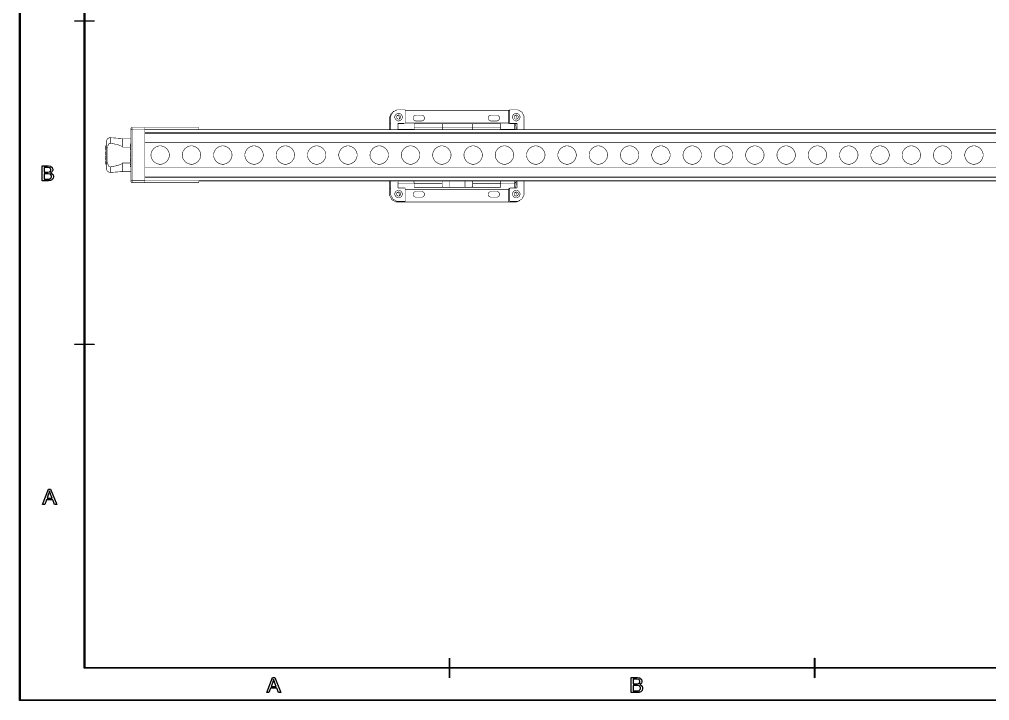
# Model space of a CAD drawing. Extents: x 0.54 to 10.46, y 0.74 to 7.76.
# Drawn here: x 0.54 to 5.54, y 0.74 to 4.26 of the extents above; entities that cross this region are included whole.
import ezdxf

# ---------------------------------------------------------------- set-up
doc = ezdxf.new("R2010")
doc.units = 0
doc.layers.get('0').update_dxf_attribs({"linetype": 'CONTINUOUS'})

msp = doc.modelspace()

# ---------------------------------------------------------------- linework, layer by layer
at = {"color": 0}
for points in [[(10.4631, 0.73899), (0.53689, 0.73899), (0.53646, 0.73899), (0.53516, 0.74029), (0.53516, 0.74072), (0.53516, 7.75928), (0.53516, 7.75971), (0.53646, 7.76101), (0.53689, 7.76101), (10.4631, 7.76101), (10.4635, 7.76101), (10.4648, 7.75971), (10.4648, 7.75928), (10.4648, 0.74072), (10.4648, 0.74029), (10.4635, 0.73899), (10.4631, 0.73899)], [(0.53863, 0.74246), (10.4614, 0.74246), (10.4614, 7.75754), (0.53863, 7.75754), (0.53863, 0.74246)], [(10.296, 0.90609), (0.87115, 0.90609), (0.87071, 0.90609), (0.86941, 0.90739), (0.86941, 0.90782), (0.86941, 7.59218), (0.86941, 7.59261), (0.87071, 7.59392), (0.87115, 7.59392), (10.296, 7.59392), (10.2964, 7.59392), (10.2977, 7.59261), (10.2977, 7.59218), (10.2977, 0.90782), (10.2977, 0.90739), (10.2964, 0.90609), (10.296, 0.90609)], [(0.87289, 0.90956), (10.2943, 0.90956), (10.2943, 7.59044), (0.87289, 7.59044), (0.87289, 0.90956)], [(0.92128, 4.24929), (0.82096, 4.24929), (0.8208, 4.24929), (0.82031, 4.24983), (0.82031, 4.25), (0.82031, 4.25022), (0.8208, 4.25071), (0.82096, 4.25071), (0.92128, 4.25071), (0.92144, 4.25071), (0.92193, 4.25022), (0.92193, 4.25), (0.92193, 4.24983), (0.92144, 4.24929), (0.92128, 4.24929)], [(0.6524, 3.42361), (0.6524, 3.50142), (0.68159, 3.50142), (0.68517, 3.50142), (0.69499, 3.49951), (0.69591, 3.49908), (0.69678, 3.49869), (0.70378, 3.49262), (0.70432, 3.49181), (0.70481, 3.491), (0.70741, 3.48389), (0.70741, 3.4815), (0.70741, 3.47917), (0.70513, 3.47287), (0.7047, 3.47211), (0.70421, 3.4714), (0.69737, 3.4655), (0.69651, 3.465), (0.69765, 3.46468), (0.70671, 3.45882), (0.70736, 3.45796), (0.70795, 3.45714), (0.71115, 3.44894), (0.71115, 3.44618), (0.71115, 3.44362), (0.70926, 3.43679), (0.70888, 3.43599), (0.70844, 3.43522), (0.70367, 3.42919), (0.70312, 3.42876), (0.70253, 3.42833), (0.69542, 3.42512), (0.69461, 3.42492), (0.69374, 3.42469), (0.68495, 3.42361), (0.68207, 3.42361), (0.6524, 3.42361)], [(0.66271, 3.46875), (0.67953, 3.46875), (0.68197, 3.46875), (0.6888, 3.46951), (0.68934, 3.46963), (0.69, 3.46983), (0.69493, 3.4731), (0.69526, 3.47353), (0.69558, 3.47401), (0.69727, 3.47874), (0.69727, 3.48031), (0.69727, 3.48204), (0.69564, 3.4866), (0.69537, 3.48708), (0.69504, 3.48762), (0.69065, 3.491), (0.6901, 3.49115), (0.68951, 3.49137), (0.68104, 3.49224), (0.67822, 3.49224), (0.66271, 3.49224), (0.66271, 3.46875)], [(0.66271, 3.43278), (0.68207, 3.43278), (0.68381, 3.43278), (0.68869, 3.43311), (0.68907, 3.43317), (0.68967, 3.43326), (0.69461, 3.43506), (0.69504, 3.43528), (0.69542, 3.43554), (0.69868, 3.43918), (0.69895, 3.43961), (0.69916, 3.44011), (0.70047, 3.44467), (0.70047, 3.44618), (0.70047, 3.44808), (0.69862, 3.45324), (0.69824, 3.45372), (0.69786, 3.45426), (0.69271, 3.45801), (0.69206, 3.45822), (0.69141, 3.45844), (0.68332, 3.45953), (0.68066, 3.45953), (0.66271, 3.45953), (0.66271, 3.43278)], [(0.92128, 2.57824), (0.82096, 2.57824), (0.8208, 2.57824), (0.82031, 2.57878), (0.82031, 2.57894), (0.82031, 2.57915), (0.8208, 2.57964), (0.82096, 2.57964), (0.92128, 2.57964), (0.92144, 2.57964), (0.92193, 2.57915), (0.92193, 2.57894), (0.92193, 2.57878), (0.92144, 2.57824), (0.92128, 2.57824)], [(0.65527, 1.7525), (0.68517, 1.83035), (0.69624, 1.83035), (0.72808, 1.7525), (0.71636, 1.7525), (0.7073, 1.7761), (0.67475, 1.7761), (0.66618, 1.7525), (0.65527, 1.7525)], [(0.67773, 1.78444), (0.7041, 1.78444), (0.69596, 1.80604), (0.69531, 1.80767), (0.6907, 1.82113), (0.69043, 1.82215), (0.69016, 1.8209), (0.68669, 1.8086), (0.68625, 1.80735), (0.67773, 1.78444)], [(2.75608, 0.85704), (2.75592, 0.85704), (2.75543, 0.85759), (2.75543, 0.85775), (2.75543, 0.95801), (2.75543, 0.95817), (2.75592, 0.95866), (2.75608, 0.95866), (2.75624, 0.95866), (2.75678, 0.95817), (2.75678, 0.95801), (2.75678, 0.85775), (2.75678, 0.85759), (2.75624, 0.85704), (2.75608, 0.85704)], [(4.64106, 0.85704), (4.64085, 0.85704), (4.64035, 0.85759), (4.64035, 0.85775), (4.64035, 0.95801), (4.64035, 0.95817), (4.64085, 0.95866), (4.64106, 0.95866), (4.64122, 0.95866), (4.64176, 0.95817), (4.64176, 0.95801), (4.64176, 0.85775), (4.64176, 0.85759), (4.64122, 0.85704), (4.64106, 0.85704)], [(1.8125, 0.78027), (1.84239, 0.85807), (1.85351, 0.85807), (1.88536, 0.78027), (1.87364, 0.78027), (1.86453, 0.80382), (1.83203, 0.80382), (1.82346, 0.78027), (1.8125, 0.78027)], [(3.69461, 0.78027), (3.69461, 0.85807), (3.72385, 0.85807), (3.72738, 0.85807), (3.73719, 0.85617), (3.73812, 0.85574), (3.73899, 0.85536), (3.74604, 0.84928), (3.74658, 0.84847), (3.74707, 0.84766), (3.74962, 0.84055), (3.74962, 0.83816), (3.74962, 0.83583), (3.74735, 0.82954), (3.7469, 0.82878), (3.74642, 0.82807), (3.73964, 0.82216), (3.73872, 0.82167), (3.73986, 0.82134), (3.74897, 0.81548), (3.74962, 0.81461), (3.75022, 0.8138), (3.75342, 0.80561), (3.75342, 0.80284), (3.75342, 0.80029), (3.75146, 0.79346), (3.75108, 0.79264), (3.75071, 0.79188), (3.74593, 0.78586), (3.74539, 0.78543), (3.74479, 0.78499), (3.73768, 0.78179), (3.73687, 0.78158), (3.736, 0.78136), (3.72721, 0.78027), (3.72428, 0.78027), (3.69461, 0.78027)], [(1.83496, 0.81223), (1.86139, 0.81223), (1.85325, 0.83377), (1.8526, 0.83545), (1.84799, 0.8489), (1.84771, 0.84993), (1.84744, 0.84869), (1.84397, 0.83632), (1.84353, 0.83507), (1.83496, 0.81223)], [(3.70492, 0.82541), (3.72174, 0.82541), (3.72418, 0.82541), (3.73107, 0.82617), (3.73156, 0.82628), (3.73221, 0.8265), (3.73714, 0.82975), (3.73747, 0.83019), (3.73779, 0.83068), (3.73947, 0.83539), (3.73947, 0.83697), (3.73947, 0.8387), (3.7379, 0.84326), (3.73763, 0.84375), (3.73731, 0.84429), (3.73286, 0.84766), (3.73232, 0.84782), (3.73172, 0.84804), (3.72325, 0.8489), (3.72049, 0.8489), (3.70492, 0.8489), (3.70492, 0.82541)], [(3.70492, 0.78944), (3.72428, 0.78944), (3.72601, 0.78944), (3.73096, 0.78977), (3.73133, 0.78982), (3.73188, 0.78993), (3.73682, 0.79172), (3.73725, 0.79194), (3.73763, 0.79221), (3.74094, 0.79584), (3.74121, 0.79628), (3.74143, 0.79677), (3.74274, 0.80132), (3.74274, 0.80284), (3.74274, 0.80474), (3.74083, 0.8099), (3.7405, 0.81039), (3.74013, 0.81093), (3.73497, 0.81467), (3.73432, 0.81489), (3.73361, 0.8151), (3.72558, 0.81619), (3.72293, 0.81619), (3.70492, 0.81619), (3.70492, 0.78944)]]:
    msp.add_lwpolyline(points, close=True, dxfattribs=at)
at = {"color": 0, "const_width": 0.00278}
for points in [[(2.46912, 3.78347), (2.46576, 3.78185), (2.45313, 3.76893), (2.44726, 3.75342), (2.44726, 3.74821)], [(2.49203, 3.79081), (2.48503, 3.79081), (2.46414, 3.77929), (2.45258, 3.7584), (2.45258, 3.75142)], [(2.49582, 3.74257), (2.49681, 3.74371), (2.49621, 3.75689), (2.49511, 3.75786), (2.49442, 3.75851), (2.48594, 3.76058), (2.48508, 3.76031)], [(2.49203, 3.79081), (2.52718, 3.79081)], [(2.52718, 3.79081), (2.52718, 3.72185)], [(2.52718, 3.7876), (3.06119, 3.7876)], [(2.5829, 3.76286), (2.58024, 3.76286), (2.57243, 3.75857), (2.56814, 3.75071), (2.56814, 3.74804), (2.56814, 3.74544), (2.57243, 3.73763), (2.58024, 3.73329), (2.5829, 3.73329)], [(2.5829, 3.76286), (2.61253, 3.76286)], [(2.61247, 3.73329), (2.61507, 3.73329), (2.62294, 3.73763), (2.62728, 3.74544), (2.62728, 3.74804), (2.62728, 3.75071), (2.62294, 3.75857), (2.61507, 3.76286), (2.61247, 3.76286)], [(2.97054, 3.76286), (2.96789, 3.76286), (2.96007, 3.75857), (2.95578, 3.75071), (2.95578, 3.74804), (2.95578, 3.74544), (2.96007, 3.73763), (2.96789, 3.73329), (2.97054, 3.73329)], [(3.00011, 3.76286), (2.97054, 3.76286)], [(3.00011, 3.73329), (3.00271, 3.73329), (3.01058, 3.73763), (3.01492, 3.74544), (3.01492, 3.74804), (3.01492, 3.75071), (3.01058, 3.75857), (3.00271, 3.76286), (3.00011, 3.76286)], [(3.06119, 3.7876), (3.06119, 3.72254)], [(3.06119, 3.7876), (3.06131, 3.7876)], [(3.06131, 3.7876), (3.06657, 3.7876)], [(3.06131, 3.7876), (3.06131, 3.71875)], [(3.06657, 3.79081), (3.06657, 3.72185)], [(3.10172, 3.79081), (3.06657, 3.79081)], [(3.10325, 3.74257), (3.10422, 3.74371), (3.10363, 3.75689), (3.10254, 3.75786), (3.10183, 3.75851), (3.09343, 3.76058), (3.09256, 3.76031)], [(3.14111, 3.75142), (3.14111, 3.7584), (3.12956, 3.77929), (3.10867, 3.79081), (3.10172, 3.79081)], [(2.44726, 3.71875), (2.44726, 3.74815)], [(2.44726, 3.71875), (2.45258, 3.71875)], [(2.44726, 3.71864), (2.44726, 3.71875)], [(2.45258, 3.71864), (2.44726, 3.71864)], [(2.44726, 3.71864), (2.44726, 3.68832)], [(2.45258, 3.68832), (2.45258, 3.75142)], [(2.52718, 3.72185), (2.48936, 3.72185)], [(2.48936, 3.68832), (2.48936, 3.72185)], [(2.48936, 3.71875), (2.52171, 3.71875)], [(2.4905, 3.71864), (2.48936, 3.71864)], [(2.49078, 3.69054), (2.49078, 3.69108), (2.49072, 3.69135), (2.49072, 3.69254), (2.49067, 3.69282), (2.49067, 3.6951), (2.49061, 3.69558), (2.49061, 3.69938), (2.49056, 3.69997), (2.49056, 3.706), (2.4905, 3.70671), (2.4905, 3.71864)], [(2.52181, 3.71864), (2.4905, 3.71864)], [(2.52171, 3.71875), (2.52171, 3.72185)], [(2.52171, 3.71875), (2.52181, 3.71864)], [(2.52181, 3.71864), (2.52181, 3.72254)], [(2.71804, 3.71853), (2.57346, 3.71853)], [(2.57346, 3.71853), (2.57346, 3.6996)], [(2.61247, 3.73329), (2.5829, 3.73329)], [(2.71935, 3.71853), (2.71799, 3.71853)], [(2.71935, 3.71582), (2.71918, 3.71576), (2.71886, 3.7156), (2.71881, 3.71556), (2.71869, 3.7155), (2.71858, 3.7155), (2.71843, 3.71533), (2.71838, 3.71533), (2.71832, 3.71517), (2.71832, 3.71517), (2.71815, 3.715), (2.71815, 3.71496), (2.7181, 3.71485), (2.7181, 3.71479), (2.71804, 3.71474), (2.71804, 3.71451), (2.71799, 3.71442), (2.71799, 3.71376)], [(2.71804, 3.6996), (2.71804, 3.71853)], [(2.71935, 3.71853), (2.87571, 3.71853)], [(2.71935, 3.71853), (2.71935, 3.6996)], [(3.02024, 3.71853), (2.87571, 3.71853)], [(2.87571, 3.71853), (2.87571, 3.6996)], [(2.97054, 3.73329), (3.00011, 3.73329)], [(3.02024, 3.6996), (3.02024, 3.71853)], [(3.06119, 3.72254), (3.06119, 3.71864)], [(3.06131, 3.71875), (3.06119, 3.71864)], [(3.06119, 3.71864), (3.09256, 3.71864)], [(3.10433, 3.71875), (3.06131, 3.71875)], [(3.06657, 3.72185), (3.10433, 3.72185)], [(3.09256, 3.71864), (3.09256, 3.7105), (3.0925, 3.70975), (3.0925, 3.70188), (3.09244, 3.70122), (3.09244, 3.69656), (3.09239, 3.69607), (3.09239, 3.69353), (3.09233, 3.69314), (3.09233, 3.69135), (3.09229, 3.69108), (3.09229, 3.69054)], [(3.09429, 3.71864), (3.09256, 3.71864)], [(3.09429, 3.71864), (3.09463, 3.71778), (3.09483, 3.71733), (3.09549, 3.7156), (3.09571, 3.71522), (3.09668, 3.71262), (3.09685, 3.71213), (3.097, 3.71175), (3.09717, 3.71132), (3.09728, 3.71083), (3.09744, 3.71039), (3.09754, 3.70996), (3.09771, 3.70953), (3.09782, 3.7091), (3.09793, 3.70861), (3.0981, 3.70817), (3.09819, 3.70774), (3.09825, 3.70731), (3.09836, 3.70682), (3.09847, 3.70638), (3.09853, 3.70589), (3.09858, 3.70546), (3.09868, 3.70503), (3.09879, 3.70404), (3.09885, 3.70361), (3.09885, 3.70318), (3.09896, 3.70221), (3.09901, 3.70176), (3.09901, 3.70133), (3.09907, 3.70085)], [(3.10433, 3.71864), (3.09429, 3.71864)], [(3.10433, 3.72185), (3.10433, 3.68832)], [(3.14111, 3.68832), (3.14111, 3.75142)], [(1.11681, 3.69949), (1.11513, 3.69949), (1.11024, 3.69461), (1.11024, 3.69293)], [(1.11024, 3.68528), (1.11024, 3.69293)], [(1.11024, 3.68528), (1.1103, 3.68539), (1.1103, 3.68549), (1.11035, 3.6856), (1.11035, 3.68571), (1.11041, 3.68587), (1.11057, 3.68619), (1.11057, 3.68631), (1.11062, 3.68642), (1.11073, 3.68653), (1.11079, 3.68664), (1.11095, 3.68679), (1.111, 3.6869), (1.11111, 3.68701), (1.11127, 3.68712), (1.11138, 3.68722), (1.11149, 3.68728), (1.1116, 3.68739), (1.11176, 3.6875), (1.11187, 3.68761), (1.11203, 3.68767), (1.1122, 3.68778), (1.11252, 3.68788), (1.11268, 3.68799), (1.11301, 3.6881), (1.11317, 3.68821), (1.11339, 3.68826), (1.11355, 3.68832), (1.11377, 3.68837), (1.11393, 3.68842), (1.11415, 3.68847), (1.11431, 3.68853), (1.11453, 3.68853), (1.11475, 3.68858), (1.11491, 3.68864), (1.11513, 3.68864), (1.11534, 3.68869), (1.11578, 3.68869), (1.11599, 3.68875), (1.11664, 3.68875), (1.11681, 3.68881)], [(1.11024, 3.4286), (1.11024, 3.68528)], [(1.11681, 3.68875), (1.11681, 3.69949)], [(1.11681, 3.42507), (1.11681, 3.68875)], [(1.18256, 3.69949), (1.11686, 3.69949)], [(1.18256, 3.68875), (1.11686, 3.68875)], [(7.9725, 3.68832), (1.18251, 3.68832)], [(1.18256, 3.68875), (1.18256, 3.69949)], [(1.18256, 3.69949), (1.46175, 3.69949)], [(1.18256, 3.42507), (1.18256, 3.68875)], [(1.18256, 3.67057), (7.9725, 3.67057)], [(1.46175, 3.68832), (1.46175, 3.69949)], [(2.49078, 3.69054), (2.56814, 3.69054)], [(2.56814, 3.69054), (2.56814, 3.69065)], [(2.56814, 3.6906), (2.57346, 3.6906)], [(2.56814, 3.68832), (2.56814, 3.69054)], [(2.71804, 3.6996), (2.57346, 3.6996)], [(2.57346, 3.6996), (2.57346, 3.68832)], [(2.71804, 3.68832), (2.71804, 3.6996)], [(2.71935, 3.6996), (2.87571, 3.6996)], [(2.71935, 3.6996), (2.71935, 3.68832)], [(2.87571, 3.6996), (2.87571, 3.68832)], [(2.87571, 3.6996), (3.02024, 3.6996)], [(3.02024, 3.68832), (3.02024, 3.6996)], [(3.09907, 3.68832), (3.09907, 3.70085)], [(1.00385, 3.64665), (1.00032, 3.64665), (0.98985, 3.6409), (0.9841, 3.63049), (0.9841, 3.62696)], [(0.9841, 3.62696), (0.9841, 3.59799)], [(0.99154, 3.59799), (0.99154, 3.59847), (0.99159, 3.5989), (0.99164, 3.59939), (0.99164, 3.59983), (0.9917, 3.60032), (0.99175, 3.60075), (0.99181, 3.60124), (0.99181, 3.60167), (0.99186, 3.60215), (0.99192, 3.6026), (0.99197, 3.60308), (0.99208, 3.60351), (0.99213, 3.604), (0.99219, 3.60444), (0.9923, 3.60487), (0.99235, 3.60531), (0.99246, 3.60579), (0.99279, 3.6071), (0.99295, 3.60753), (0.99306, 3.60801), (0.99322, 3.60846), (0.99338, 3.60883), (0.99371, 3.60969), (0.99392, 3.61014), (0.99409, 3.61057), (0.9943, 3.611), (0.99474, 3.61176), (0.99495, 3.61219), (0.99604, 3.61372), (0.99631, 3.61404), (0.99664, 3.61442), (0.99691, 3.61475), (0.99723, 3.61507), (0.99761, 3.6154), (0.99794, 3.61572), (0.99826, 3.616), (0.99902, 3.61654), (0.99946, 3.61681), (0.99984, 3.61703), (1.00027, 3.61724), (1.00065, 3.6174), (1.00108, 3.61757), (1.00157, 3.61768), (1.00201, 3.61778), (1.00244, 3.61783), (1.00293, 3.61794), (1.00336, 3.61794), (1.00385, 3.618)], [(1.00521, 3.6466), (1.00385, 3.64665)], [(1.00385, 3.618), (1.00396, 3.618), (1.00396, 3.618), (1.00402, 3.618), (1.00402, 3.618), (1.00434, 3.618), (1.00434, 3.618), (1.00439, 3.618), (1.00439, 3.618), (1.0045, 3.618), (1.0045, 3.618), (1.00461, 3.618), (1.00461, 3.618), (1.00467, 3.618), (1.00467, 3.618), (1.00472, 3.61794), (1.00472, 3.61794), (1.00472, 3.61794), (1.00483, 3.61794), (1.00483, 3.61794), (1.00488, 3.61794), (1.00488, 3.61794), (1.00494, 3.61794), (1.00494, 3.61794), (1.00494, 3.61794), (1.00499, 3.61794), (1.00499, 3.61794), (1.00505, 3.61794), (1.00505, 3.61794), (1.00515, 3.61789), (1.00515, 3.61789), (1.00515, 3.61789), (1.00521, 3.61789), (1.00521, 3.61789)], [(1.06624, 3.64231), (1.00521, 3.6466)], [(1.00521, 3.61789), (1.00597, 3.61778), (1.00667, 3.61762), (1.00743, 3.61751), (1.00814, 3.6174), (1.0089, 3.61724), (1.0096, 3.61714), (1.01036, 3.61697), (1.01112, 3.61686), (1.01183, 3.61669), (1.01259, 3.6166), (1.01329, 3.61649), (1.01405, 3.61632), (1.01476, 3.61621), (1.01552, 3.61604), (1.01628, 3.61594), (1.01698, 3.61578), (1.01774, 3.61567), (1.01845, 3.6155), (1.01921, 3.61535), (1.01991, 3.61524), (1.02067, 3.61507), (1.02138, 3.61496), (1.02214, 3.61481), (1.02284, 3.61469), (1.02436, 3.61436), (1.02507, 3.61421), (1.02577, 3.6141), (1.02729, 3.61376), (1.02799, 3.61361), (1.0287, 3.6135), (1.03022, 3.61317), (1.03163, 3.61285), (1.03239, 3.61268), (1.03309, 3.61253), (1.03385, 3.61236), (1.03456, 3.61219), (1.03532, 3.61203), (1.03603, 3.61182), (1.03673, 3.61165), (1.03749, 3.61149), (1.03819, 3.61133), (1.03895, 3.61117), (1.03966, 3.61094), (1.04037, 3.61079), (1.04112, 3.61062), (1.04253, 3.61019), (1.04329, 3.61003), (1.044, 3.60986), (1.04471, 3.60965), (1.04546, 3.60943), (1.04617, 3.60926), (1.04688, 3.60906), (1.04763, 3.60883), (1.04975, 3.60818), (1.05046, 3.60792), (1.05116, 3.60775), (1.05187, 3.60747), (1.05257, 3.60726), (1.05333, 3.60699), (1.05404, 3.60672), (1.05469, 3.6065), (1.05751, 3.60542), (1.05816, 3.60508), (1.05887, 3.60476), (1.05952, 3.60444), (1.06022, 3.60411), (1.06087, 3.60379), (1.06218, 3.60303), (1.06282, 3.6026), (1.06402, 3.60172), (1.06456, 3.60124), (1.0651, 3.60069), (1.06554, 3.6001), (1.06592, 3.59944), (1.06613, 3.59874), (1.06624, 3.59799)], [(1.11024, 3.64231), (1.06624, 3.64231)], [(1.06624, 3.59799), (1.06624, 3.64231)], [(1.11024, 3.61442), (1.10699, 3.61442)], [(1.10699, 3.60563), (1.10699, 3.61442)], [(1.18256, 3.62261), (7.9725, 3.62261)], [(0.98085, 3.60499), (0.9841, 3.60499)], [(0.98085, 3.60499), (0.98085, 3.5981)], [(0.98085, 3.5981), (0.9841, 3.5981)], [(0.98085, 3.5981), (0.98085, 3.59304)], [(0.98085, 3.59304), (0.9841, 3.59304)], [(0.98085, 3.59304), (0.98085, 3.58735)], [(0.98085, 3.58735), (0.9841, 3.58735)], [(0.98085, 3.58735), (0.98085, 3.58078)], [(0.98085, 3.58078), (0.9841, 3.58078)], [(0.98085, 3.57557), (0.9841, 3.57557)], [(0.98085, 3.57547), (0.9841, 3.57547)], [(0.98085, 3.57547), (0.98085, 3.56575)], [(0.98085, 3.56575), (0.9841, 3.56575)], [(0.98085, 3.56575), (0.98085, 3.55588)], [(0.98085, 3.55588), (0.9841, 3.55588)], [(0.9841, 3.59799), (0.99154, 3.59799)], [(0.9841, 3.59799), (0.9841, 3.5159)], [(0.99154, 3.59799), (0.99154, 3.5159)], [(1.10699, 3.60563), (1.11024, 3.60563)], [(1.10699, 3.59939), (1.10699, 3.60563)], [(1.10699, 3.59939), (1.11024, 3.59939)], [(1.10699, 3.59299), (1.10699, 3.59939)], [(1.10699, 3.59299), (1.11024, 3.59299)], [(1.10699, 3.58458), (1.10699, 3.59299)], [(1.10699, 3.58458), (1.11024, 3.58458)], [(1.10699, 3.57844), (1.11024, 3.57844)], [(1.10699, 3.57844), (1.10699, 3.56668)], [(1.11024, 3.57844), (1.10699, 3.57844)], [(1.11024, 3.56668), (1.10699, 3.56668)], [(1.10699, 3.56668), (1.10699, 3.55431)], [(0.98085, 3.55132), (0.9841, 3.55132)], [(0.98085, 3.55132), (0.98085, 3.54281)], [(0.98085, 3.54281), (0.9841, 3.54281)], [(0.98085, 3.54281), (0.98085, 3.53694)], [(0.98085, 3.53694), (0.9841, 3.53694)], [(0.98085, 3.53554), (0.98085, 3.53586)], [(0.98085, 3.53554), (0.9841, 3.53554)], [(0.98085, 3.53554), (0.98085, 3.53222)], [(0.98085, 3.53222), (0.9841, 3.53222)], [(0.98085, 3.52761), (0.9841, 3.52761)], [(0.98085, 3.52761), (0.98085, 3.51774)], [(0.98085, 3.51774), (0.9841, 3.51774)], [(0.98085, 3.51774), (0.98085, 3.50825)], [(0.9841, 3.50825), (0.98085, 3.50825)], [(0.9841, 3.5159), (0.9841, 3.48693)], [(0.99154, 3.5159), (0.9841, 3.5159)], [(1.00385, 3.49582), (1.00336, 3.49588), (1.00293, 3.49593), (1.00244, 3.49599), (1.00201, 3.4961), (1.00157, 3.49615), (1.00108, 3.49631), (1.00071, 3.49647), (0.99984, 3.49681), (0.99946, 3.49707), (0.99902, 3.49729), (0.99826, 3.49783), (0.99794, 3.49815), (0.99756, 3.49843), (0.99691, 3.49908), (0.99664, 3.49946), (0.99631, 3.49978), (0.99577, 3.50054), (0.9955, 3.50088), (0.99523, 3.50131), (0.99495, 3.50168), (0.99474, 3.50206), (0.99452, 3.5025), (0.99409, 3.50325), (0.99392, 3.50369), (0.99371, 3.50412), (0.99289, 3.50629), (0.99268, 3.50717), (0.99257, 3.50765), (0.99235, 3.50851), (0.9923, 3.50896), (0.99219, 3.50944), (0.99213, 3.50988), (0.99208, 3.51036), (0.99197, 3.51079), (0.99192, 3.51124), (0.99181, 3.51221), (0.99175, 3.51264), (0.99175, 3.51307), (0.9917, 3.51357), (0.99164, 3.514), (0.99164, 3.51449), (0.99159, 3.51497), (0.99154, 3.5154), (0.99154, 3.51585)], [(1.00521, 3.49593), (1.00597, 3.4961), (1.00667, 3.49621), (1.00743, 3.49631), (1.00814, 3.49647), (1.0089, 3.49658), (1.0096, 3.49675), (1.01112, 3.49696), (1.01183, 3.49713), (1.01259, 3.49729), (1.01329, 3.4974), (1.01405, 3.4975), (1.01476, 3.49767), (1.01552, 3.49783), (1.01628, 3.49794), (1.01698, 3.49804), (1.01774, 3.49821), (1.01845, 3.49837), (1.01921, 3.49849), (1.01991, 3.49858), (1.02067, 3.49875), (1.02138, 3.49892), (1.02214, 3.49908), (1.02284, 3.49918), (1.02436, 3.49951), (1.02507, 3.49963), (1.02577, 3.49978), (1.02653, 3.49989), (1.02729, 3.50011), (1.02799, 3.50022), (1.0287, 3.50037), (1.03022, 3.50071), (1.03163, 3.50103), (1.03239, 3.50119), (1.03309, 3.50136), (1.03385, 3.50151), (1.03456, 3.50168), (1.03532, 3.50185), (1.03673, 3.50217), (1.03749, 3.50239), (1.03819, 3.50256), (1.03895, 3.50271), (1.03966, 3.50288), (1.04037, 3.5031), (1.04112, 3.50325), (1.04183, 3.50342), (1.04253, 3.50364), (1.04329, 3.50379), (1.04471, 3.50424), (1.04546, 3.50439), (1.04688, 3.50483), (1.04763, 3.50504), (1.05116, 3.50612), (1.05187, 3.5064), (1.05257, 3.50663), (1.05333, 3.50683), (1.05404, 3.50711), (1.05469, 3.50738), (1.05751, 3.50846), (1.05816, 3.50879), (1.05887, 3.50906), (1.05952, 3.50939), (1.06022, 3.50971), (1.06152, 3.51047), (1.06218, 3.51079), (1.06282, 3.51124), (1.06402, 3.5121), (1.0651, 3.51318), (1.06554, 3.51378), (1.06592, 3.51443), (1.06613, 3.51514), (1.06624, 3.5159)], [(1.06624, 3.47151), (1.06624, 3.51585)], [(1.11024, 3.55431), (1.10699, 3.55431)], [(1.10699, 3.54958), (1.11024, 3.54958)], [(1.10699, 3.53911), (1.10699, 3.54958)], [(1.10699, 3.53911), (1.11024, 3.53911)], [(1.10699, 3.53131), (1.10699, 3.53911)], [(1.10699, 3.53131), (1.11024, 3.53131)], [(1.10699, 3.53097), (1.11024, 3.53097)], [(1.10699, 3.53097), (1.10699, 3.52582)], [(1.11024, 3.52582), (1.10699, 3.52582)], [(1.11024, 3.52061), (1.10699, 3.52061)], [(1.10699, 3.52061), (1.10699, 3.50868)], [(1.11024, 3.50868), (1.10699, 3.50868)], [(1.10699, 3.50868), (1.10699, 3.49685)], [(0.9841, 3.48693), (0.9841, 3.48346), (0.98985, 3.47299), (1.00032, 3.46718), (1.00385, 3.46718)], [(1.00521, 3.49593), (1.00521, 3.49593), (1.00515, 3.49593), (1.00515, 3.49593), (1.00505, 3.49593), (1.00505, 3.49593), (1.00499, 3.49593), (1.00499, 3.49593), (1.00499, 3.49593), (1.00494, 3.49588), (1.00494, 3.49588), (1.00494, 3.49588), (1.00488, 3.49588), (1.00488, 3.49588), (1.00483, 3.49588), (1.00483, 3.49588), (1.00472, 3.49588), (1.00472, 3.49588), (1.00467, 3.49588), (1.00467, 3.49588), (1.00461, 3.49588), (1.00461, 3.49588), (1.0045, 3.49588), (1.0045, 3.49588), (1.00445, 3.49582), (1.00445, 3.49582), (1.00439, 3.49582), (1.00439, 3.49582), (1.00434, 3.49582), (1.00434, 3.49582), (1.00391, 3.49582), (1.00391, 3.49582), (1.00385, 3.49582), (1.00385, 3.49582)], [(1.00385, 3.46724), (1.00385, 3.49582)], [(1.00521, 3.46724), (1.00505, 3.46724), (1.00505, 3.46724), (1.00494, 3.46724), (1.00494, 3.46724), (1.00478, 3.46724), (1.00478, 3.46724), (1.00472, 3.46724), (1.00472, 3.46724), (1.00445, 3.46724), (1.00439, 3.46724), (1.00434, 3.46718), (1.00434, 3.46718), (1.00385, 3.46718)], [(1.00521, 3.46724), (1.00521, 3.49593)], [(1.00521, 3.46724), (1.06624, 3.47151)], [(1.06624, 3.47151), (1.11024, 3.47151)], [(1.11024, 3.49685), (1.10699, 3.49685)], [(7.9725, 3.49121), (1.18251, 3.49121)], [(1.11681, 3.42507), (1.11664, 3.42507), (1.11643, 3.42512), (1.11599, 3.42512), (1.11578, 3.42518), (1.11534, 3.42518), (1.11513, 3.42524), (1.11491, 3.42524), (1.11475, 3.42529), (1.11453, 3.42529), (1.11431, 3.42535), (1.11415, 3.4254), (1.11393, 3.4254), (1.11372, 3.42546), (1.11355, 3.42551), (1.11334, 3.42557), (1.11317, 3.42567), (1.11285, 3.42578), (1.11268, 3.42589), (1.11236, 3.426), (1.1122, 3.42611), (1.11203, 3.42617), (1.11187, 3.42626), (1.11176, 3.42638), (1.1116, 3.42649), (1.11149, 3.42654), (1.11138, 3.42665), (1.11127, 3.42671), (1.11111, 3.42686), (1.111, 3.42692), (1.11095, 3.42703), (1.11084, 3.42714), (1.11079, 3.42725), (1.11068, 3.42736), (1.11041, 3.4279), (1.11041, 3.428), (1.11035, 3.42811), (1.11035, 3.42822), (1.1103, 3.42833), (1.1103, 3.42844), (1.11024, 3.4286)], [(1.11024, 3.4209), (1.11024, 3.4286)], [(1.11024, 3.4209), (1.11024, 3.41928), (1.11513, 3.41433), (1.11681, 3.41433)], [(1.11681, 3.42507), (1.18251, 3.42507)], [(1.11681, 3.41439), (1.11681, 3.42507)], [(1.18256, 3.41439), (1.11686, 3.41439)], [(7.9725, 3.44325), (1.18251, 3.44325)], [(7.9725, 3.42551), (1.18251, 3.42551)], [(1.46175, 3.41439), (1.18251, 3.41439)], [(1.18256, 3.41439), (1.18256, 3.42507)], [(1.46175, 3.41439), (1.46175, 3.42551)], [(1.46175, 3.4229), (8.18929, 3.4229)], [(2.44726, 3.4229), (2.44726, 3.38357)], [(2.45258, 3.4229), (2.45258, 3.35721)], [(2.48936, 3.38678), (2.48936, 3.41792)], [(2.56814, 3.41168), (2.49078, 3.41168)], [(2.56814, 3.41168), (2.56814, 3.4229)], [(2.56814, 3.41157), (2.56814, 3.41168)], [(2.57346, 3.41157), (2.56814, 3.41157)], [(2.57346, 3.4229), (2.71804, 3.4229)], [(2.57346, 3.4229), (2.57346, 3.40901)], [(2.57346, 3.40901), (2.71804, 3.40901)], [(2.57346, 3.40901), (2.57346, 3.39008)], [(2.71804, 3.40901), (2.71804, 3.4229)], [(2.71804, 3.4229), (2.87571, 3.4229)], [(2.71804, 3.39008), (2.71804, 3.40901)], [(2.75743, 3.39008), (2.75743, 3.4229)], [(2.83626, 3.4229), (2.83626, 3.39008)], [(3.02024, 3.4229), (2.87571, 3.4229)], [(2.87571, 3.40901), (2.87571, 3.4229)], [(3.02024, 3.40901), (2.87571, 3.40901)], [(2.87571, 3.39008), (2.87571, 3.40901)], [(3.02024, 3.40901), (3.02024, 3.4229)], [(3.02024, 3.39008), (3.02024, 3.40901)], [(3.09229, 3.41168), (3.09315, 3.41168), (3.09879, 3.41721), (3.09885, 3.41808)], [(3.09885, 3.41803), (3.09885, 3.41715), (3.0989, 3.41683), (3.0989, 3.41471), (3.09896, 3.41433), (3.09896, 3.41092), (3.09901, 3.41032), (3.09901, 3.40429), (3.09907, 3.40354), (3.09907, 3.40136)], [(3.09907, 3.40136), (3.09907, 3.4229)], [(3.10433, 3.4229), (3.10433, 3.38678)], [(3.14111, 3.4229), (3.14111, 3.35721)], [(2.44726, 3.38357), (2.45258, 3.38357)], [(2.44726, 3.38346), (2.44726, 3.38357)], [(2.45258, 3.38346), (2.44726, 3.38346)], [(2.44726, 3.354), (2.44726, 3.38346)], [(2.45258, 3.35721), (2.45258, 3.35026), (2.46414, 3.32937), (2.48503, 3.31776), (2.49203, 3.31776)], [(2.49582, 3.34506), (2.49681, 3.34619), (2.49621, 3.35938), (2.49511, 3.36035), (2.49442, 3.361), (2.48594, 3.36313), (2.48508, 3.36285)], [(2.52718, 3.38678), (2.48936, 3.38678)], [(2.52718, 3.31782), (2.52718, 3.38678)], [(2.5829, 3.36893), (2.58024, 3.36893), (2.57243, 3.36464), (2.56814, 3.35678), (2.56814, 3.35411), (2.56814, 3.35151), (2.57243, 3.34369), (2.58024, 3.33936), (2.5829, 3.33936)], [(2.71804, 3.39008), (2.57346, 3.39008)], [(2.5829, 3.36893), (2.61253, 3.36893)], [(2.61247, 3.33936), (2.61507, 3.33936), (2.62294, 3.34369), (2.62728, 3.35151), (2.62728, 3.35411), (2.62728, 3.35678), (2.62294, 3.36464), (2.61507, 3.36893), (2.61247, 3.36893)], [(2.71804, 3.39486), (2.7181, 3.39458), (2.71832, 3.39415), (2.71847, 3.39387), (2.71858, 3.39367), (2.71892, 3.39324), (2.71957, 3.39258), (2.71983, 3.39242), (2.72017, 3.39219), (2.72131, 3.39171), (2.72179, 3.3916), (2.72228, 3.39144), (2.7239, 3.39111), (2.72456, 3.391), (2.72515, 3.3909), (2.72581, 3.39085), (2.72651, 3.39074), (2.72721, 3.39068), (2.72792, 3.39057), (2.72944, 3.39046), (2.73107, 3.39035), (2.73193, 3.39035), (2.73275, 3.39031), (2.73361, 3.39025), (2.73454, 3.39019), (2.73546, 3.39019), (2.73639, 3.39014), (2.73828, 3.39014), (2.73926, 3.39008), (2.74436, 3.39008), (2.74544, 3.39003), (2.75743, 3.39003)], [(2.71804, 3.39008), (2.75743, 3.39008)], [(2.75743, 3.39008), (2.83626, 3.39008)], [(2.83626, 3.39008), (2.85346, 3.39008), (2.85449, 3.39014), (2.85639, 3.39014), (2.85736, 3.39019), (2.85829, 3.39019), (2.85921, 3.39025), (2.86014, 3.39025), (2.861, 3.39031), (2.86182, 3.39035), (2.86268, 3.39035), (2.8635, 3.3904), (2.86578, 3.39057), (2.86654, 3.39068), (2.86724, 3.39074), (2.86789, 3.39085), (2.86854, 3.3909), (2.86914, 3.391), (2.86979, 3.39111), (2.87088, 3.39133), (2.87142, 3.3915), (2.8724, 3.39171), (2.87283, 3.39187), (2.87358, 3.39219), (2.87392, 3.39242), (2.87424, 3.39258), (2.87451, 3.39274), (2.87494, 3.39318), (2.87511, 3.39339), (2.87522, 3.39367), (2.87543, 3.3941), (2.87554, 3.39438), (2.8756, 3.39458), (2.87571, 3.39486)], [(2.83626, 3.39008), (2.87571, 3.39008)], [(3.02024, 3.39008), (2.87571, 3.39008)], [(2.97054, 3.36893), (2.96789, 3.36893), (2.96007, 3.36464), (2.95578, 3.35678), (2.95578, 3.35411), (2.95578, 3.35151), (2.96007, 3.34369), (2.96789, 3.33936), (2.97054, 3.33936)], [(3.00011, 3.36893), (2.97054, 3.36893)], [(3.00011, 3.33936), (3.00271, 3.33936), (3.01058, 3.34369), (3.01492, 3.35151), (3.01492, 3.35411), (3.01492, 3.35678), (3.01058, 3.36464), (3.00271, 3.36893), (3.00011, 3.36893)], [(3.06657, 3.38357), (3.06119, 3.38357)], [(3.06119, 3.38357), (3.06119, 3.37967)], [(3.06119, 3.38357), (3.06131, 3.38346)], [(3.06119, 3.37967), (3.06119, 3.31456)], [(3.06131, 3.38346), (3.06657, 3.38346)], [(3.06131, 3.31456), (3.06131, 3.38346)], [(3.06657, 3.31782), (3.06657, 3.38678)], [(3.06657, 3.38678), (3.10433, 3.38678)], [(3.10325, 3.34506), (3.10422, 3.34619), (3.10363, 3.35938), (3.10254, 3.36035), (3.10183, 3.361), (3.09343, 3.36313), (3.09256, 3.36285)], [(3.09907, 3.40136), (3.0989, 3.3999), (3.09885, 3.39947), (3.09879, 3.39899), (3.09874, 3.39854), (3.09864, 3.39757), (3.09853, 3.39708), (3.09847, 3.39665), (3.09842, 3.39615), (3.09831, 3.39572), (3.09825, 3.39524), (3.09814, 3.39481), (3.0981, 3.39432), (3.09787, 3.39344), (3.09771, 3.39296), (3.0976, 3.39253), (3.0975, 3.39204), (3.09739, 3.3916), (3.09706, 3.39074), (3.0969, 3.39025), (3.09625, 3.38851), (3.09603, 3.38807), (3.09571, 3.38721), (3.09549, 3.38678)], [(3.10172, 3.31782), (3.10867, 3.31782), (3.12956, 3.32937), (3.14111, 3.35026), (3.14111, 3.35721)], [(2.44726, 3.354), (2.44726, 3.34706), (2.45876, 3.32617), (2.47965, 3.31456), (2.48665, 3.31456)], [(2.52171, 3.31456), (2.48671, 3.31456)], [(2.49203, 3.31782), (2.52718, 3.31782)], [(2.52171, 3.31782), (2.52171, 3.31456)], [(2.52181, 3.31456), (2.52171, 3.31456)], [(2.52181, 3.31782), (2.52181, 3.31456)], [(3.06119, 3.31456), (2.52181, 3.31456)], [(2.61247, 3.33936), (2.5829, 3.33936)], [(2.97054, 3.33936), (3.00011, 3.33936)], [(3.06131, 3.31456), (3.06119, 3.31456)], [(3.09636, 3.31456), (3.06131, 3.31456)], [(3.10172, 3.31782), (3.06657, 3.31782)], [(3.09636, 3.31456), (3.10206, 3.31456), (3.11757, 3.32075), (3.11925, 3.32189)]]:
    msp.add_lwpolyline(points, dxfattribs=at)
for points in [[(2.47342, 3.75304), (2.47342, 3.75657), (2.47917, 3.76699), (2.48958, 3.77274), (2.49311, 3.77274), (2.49658, 3.77274), (2.50706, 3.76699), (2.51286, 3.75657), (2.51286, 3.75304), (2.51286, 3.74957), (2.50706, 3.73915), (2.49658, 3.73335), (2.49311, 3.73335), (2.48958, 3.73335), (2.47917, 3.73915), (2.47342, 3.74957), (2.47342, 3.75304)], [(2.48232, 3.75304), (2.48232, 3.75499), (2.48546, 3.76074), (2.49115, 3.76389), (2.49311, 3.76389), (2.49501, 3.76389), (2.50076, 3.76074), (2.50396, 3.75499), (2.50396, 3.75304), (2.50396, 3.75114), (2.50076, 3.74539), (2.49501, 3.74219), (2.49311, 3.74219), (2.49115, 3.74219), (2.48546, 3.74539), (2.48232, 3.75114), (2.48232, 3.75304)], [(3.08089, 3.75304), (3.08089, 3.75657), (3.08664, 3.76699), (3.09706, 3.77274), (3.10058, 3.77274), (3.10406, 3.77274), (3.11447, 3.76699), (3.12028, 3.75657), (3.12028, 3.75304), (3.12028, 3.74957), (3.11447, 3.73915), (3.10406, 3.73335), (3.10058, 3.73335), (3.09706, 3.73335), (3.08664, 3.73915), (3.08089, 3.74957), (3.08089, 3.75304)], [(3.08974, 3.75304), (3.08974, 3.75499), (3.09289, 3.76074), (3.09864, 3.76389), (3.10058, 3.76389), (3.10249, 3.76389), (3.10824, 3.76074), (3.11143, 3.75499), (3.11143, 3.75304), (3.11143, 3.75114), (3.10824, 3.74539), (3.10249, 3.74219), (3.10058, 3.74219), (3.09864, 3.74219), (3.09289, 3.74539), (3.08974, 3.75114), (3.08974, 3.75304)], [(1.21441, 3.55692), (1.21441, 3.56158), (1.2181, 3.57547), (1.22835, 3.5906), (1.24349, 3.60086), (1.25738, 3.60454), (1.26204, 3.60454), (1.26666, 3.60454), (1.28054, 3.60086), (1.29568, 3.5906), (1.30593, 3.57547), (1.30968, 3.56158), (1.30968, 3.55692), (1.30968, 3.55231), (1.30593, 3.53842), (1.29568, 3.52328), (1.28054, 3.51303), (1.26666, 3.50928), (1.26204, 3.50928), (1.25738, 3.50928), (1.24349, 3.51303), (1.22835, 3.52328), (1.2181, 3.53842), (1.21441, 3.55231), (1.21441, 3.55692)], [(1.37603, 3.55692), (1.37603, 3.56158), (1.37972, 3.57547), (1.38997, 3.5906), (1.40511, 3.60086), (1.419, 3.60454), (1.42367, 3.60454), (1.42828, 3.60454), (1.44217, 3.60086), (1.45731, 3.5906), (1.46756, 3.57547), (1.47131, 3.56158), (1.47131, 3.55692), (1.47131, 3.55231), (1.46756, 3.53842), (1.45731, 3.52328), (1.44217, 3.51303), (1.42828, 3.50928), (1.42367, 3.50928), (1.419, 3.50928), (1.40511, 3.51303), (1.38997, 3.52328), (1.37972, 3.53842), (1.37603, 3.55231), (1.37603, 3.55692)], [(1.53765, 3.55692), (1.53765, 3.56158), (1.54135, 3.57547), (1.5516, 3.5906), (1.56674, 3.60086), (1.58063, 3.60454), (1.58529, 3.60454), (1.5899, 3.60454), (1.60379, 3.60086), (1.61893, 3.5906), (1.62912, 3.57547), (1.63292, 3.56158), (1.63292, 3.55692), (1.63292, 3.55231), (1.62912, 3.53842), (1.61893, 3.52328), (1.60379, 3.51303), (1.5899, 3.50928), (1.58529, 3.50928), (1.58063, 3.50928), (1.56674, 3.51303), (1.5516, 3.52328), (1.54135, 3.53842), (1.53765, 3.55231), (1.53765, 3.55692)], [(1.69928, 3.55692), (1.69928, 3.56158), (1.70296, 3.57547), (1.71322, 3.5906), (1.72835, 3.60086), (1.74224, 3.60454), (1.7469, 3.60454), (1.75151, 3.60454), (1.7654, 3.60086), (1.78054, 3.5906), (1.79081, 3.57547), (1.79454, 3.56158), (1.79454, 3.55692), (1.79454, 3.55231), (1.79081, 3.53842), (1.78054, 3.52328), (1.7654, 3.51303), (1.75151, 3.50928), (1.7469, 3.50928), (1.74224, 3.50928), (1.72835, 3.51303), (1.71322, 3.52328), (1.70296, 3.53842), (1.69928, 3.55231), (1.69928, 3.55692)], [(1.86089, 3.55692), (1.86089, 3.56158), (1.86458, 3.57547), (1.87483, 3.5906), (1.88997, 3.60086), (1.90386, 3.60454), (1.90853, 3.60454), (1.91314, 3.60454), (1.92703, 3.60086), (1.94217, 3.5906), (1.95242, 3.57547), (1.95617, 3.56158), (1.95617, 3.55692), (1.95617, 3.55231), (1.95242, 3.53842), (1.94217, 3.52328), (1.92703, 3.51303), (1.91314, 3.50928), (1.90853, 3.50928), (1.90386, 3.50928), (1.88997, 3.51303), (1.87483, 3.52328), (1.86458, 3.53842), (1.86089, 3.55231), (1.86089, 3.55692)], [(2.02251, 3.55692), (2.02251, 3.56158), (2.02621, 3.57547), (2.03646, 3.5906), (2.05154, 3.60086), (2.06543, 3.60454), (2.0701, 3.60454), (2.07471, 3.60454), (2.0886, 3.60086), (2.10379, 3.5906), (2.11399, 3.57547), (2.11778, 3.56158), (2.11778, 3.55692), (2.11778, 3.55231), (2.11399, 3.53842), (2.10379, 3.52328), (2.0886, 3.51303), (2.07471, 3.50928), (2.0701, 3.50928), (2.06543, 3.50928), (2.05154, 3.51303), (2.03646, 3.52328), (2.02621, 3.53842), (2.02251, 3.55231), (2.02251, 3.55692)], [(2.18414, 3.55692), (2.18414, 3.56158), (2.18782, 3.57547), (2.19808, 3.5906), (2.21322, 3.60086), (2.22711, 3.60454), (2.23178, 3.60454), (2.23639, 3.60454), (2.25028, 3.60086), (2.2654, 3.5906), (2.27561, 3.57547), (2.27935, 3.56158), (2.27935, 3.55692), (2.27935, 3.55231), (2.27561, 3.53842), (2.2654, 3.52328), (2.25028, 3.51303), (2.23639, 3.50928), (2.23178, 3.50928), (2.22711, 3.50928), (2.21322, 3.51303), (2.19808, 3.52328), (2.18782, 3.53842), (2.18414, 3.55231), (2.18414, 3.55692)], [(2.34576, 3.55692), (2.34576, 3.56158), (2.34944, 3.57547), (2.35969, 3.5906), (2.37483, 3.60086), (2.38872, 3.60454), (2.39339, 3.60454), (2.398, 3.60454), (2.41189, 3.60086), (2.42703, 3.5906), (2.43722, 3.57547), (2.44097, 3.56158), (2.44097, 3.55692), (2.44097, 3.55231), (2.43722, 3.53842), (2.42703, 3.52328), (2.41189, 3.51303), (2.398, 3.50928), (2.39339, 3.50928), (2.38872, 3.50928), (2.37483, 3.51303), (2.35969, 3.52328), (2.34944, 3.53842), (2.34576, 3.55231), (2.34576, 3.55692)], [(2.50732, 3.55692), (2.50732, 3.56158), (2.51101, 3.57547), (2.52126, 3.5906), (2.5364, 3.60086), (2.55029, 3.60454), (2.55496, 3.60454), (2.55957, 3.60454), (2.57346, 3.60086), (2.5886, 3.5906), (2.59885, 3.57547), (2.6026, 3.56158), (2.6026, 3.55692), (2.6026, 3.55231), (2.59885, 3.53842), (2.5886, 3.52328), (2.57346, 3.51303), (2.55957, 3.50928), (2.55496, 3.50928), (2.55029, 3.50928), (2.5364, 3.51303), (2.52126, 3.52328), (2.51101, 3.53842), (2.50732, 3.55231), (2.50732, 3.55692)], [(2.66894, 3.55692), (2.66894, 3.56158), (2.67269, 3.57547), (2.68289, 3.5906), (2.69803, 3.60086), (2.71192, 3.60454), (2.71658, 3.60454), (2.72119, 3.60454), (2.73508, 3.60086), (2.75022, 3.5906), (2.76047, 3.57547), (2.76421, 3.56158), (2.76421, 3.55692), (2.76421, 3.55231), (2.76047, 3.53842), (2.75022, 3.52328), (2.73508, 3.51303), (2.72119, 3.50928), (2.71658, 3.50928), (2.71192, 3.50928), (2.69803, 3.51303), (2.68289, 3.52328), (2.67269, 3.53842), (2.66894, 3.55231), (2.66894, 3.55692)], [(2.83057, 3.55692), (2.83057, 3.56158), (2.83425, 3.57547), (2.84451, 3.5906), (2.85965, 3.60086), (2.87354, 3.60454), (2.87819, 3.60454), (2.88282, 3.60454), (2.89671, 3.60086), (2.91183, 3.5906), (2.9221, 3.57547), (2.92583, 3.56158), (2.92583, 3.55692), (2.92583, 3.55231), (2.9221, 3.53842), (2.91183, 3.52328), (2.89671, 3.51303), (2.88282, 3.50928), (2.87819, 3.50928), (2.87354, 3.50928), (2.85965, 3.51303), (2.84451, 3.52328), (2.83425, 3.53842), (2.83057, 3.55231), (2.83057, 3.55692)], [(2.99219, 3.55692), (2.99219, 3.56158), (2.99588, 3.57547), (3.00612, 3.5906), (3.02126, 3.60086), (3.03515, 3.60454), (3.03982, 3.60454), (3.04443, 3.60454), (3.05832, 3.60086), (3.07346, 3.5906), (3.08371, 3.57547), (3.08746, 3.56158), (3.08746, 3.55692), (3.08746, 3.55231), (3.08371, 3.53842), (3.07346, 3.52328), (3.05832, 3.51303), (3.04443, 3.50928), (3.03982, 3.50928), (3.03515, 3.50928), (3.02126, 3.51303), (3.00612, 3.52328), (2.99588, 3.53842), (2.99219, 3.55231), (2.99219, 3.55692)], [(3.15381, 3.55692), (3.15381, 3.56158), (3.1575, 3.57547), (3.16775, 3.5906), (3.18289, 3.60086), (3.19678, 3.60454), (3.20144, 3.60454), (3.20606, 3.60454), (3.21994, 3.60086), (3.23508, 3.5906), (3.24533, 3.57547), (3.24908, 3.56158), (3.24908, 3.55692), (3.24908, 3.55231), (3.24533, 3.53842), (3.23508, 3.52328), (3.21994, 3.51303), (3.20606, 3.50928), (3.20144, 3.50928), (3.19678, 3.50928), (3.18289, 3.51303), (3.16775, 3.52328), (3.1575, 3.53842), (3.15381, 3.55231), (3.15381, 3.55692)], [(3.31543, 3.55692), (3.31543, 3.56158), (3.31913, 3.57547), (3.32937, 3.5906), (3.34451, 3.60086), (3.3584, 3.60454), (3.36307, 3.60454), (3.36768, 3.60454), (3.38157, 3.60086), (3.39671, 3.5906), (3.40696, 3.57547), (3.41069, 3.56158), (3.41069, 3.55692), (3.41069, 3.55231), (3.40696, 3.53842), (3.39671, 3.52328), (3.38157, 3.51303), (3.36768, 3.50928), (3.36307, 3.50928), (3.3584, 3.50928), (3.34451, 3.51303), (3.32937, 3.52328), (3.31913, 3.53842), (3.31543, 3.55231), (3.31543, 3.55692)], [(3.47706, 3.55692), (3.47706, 3.56158), (3.48074, 3.57547), (3.491, 3.5906), (3.50612, 3.60086), (3.52001, 3.60454), (3.52468, 3.60454), (3.52929, 3.60454), (3.54318, 3.60086), (3.55832, 3.5906), (3.56858, 3.57547), (3.57232, 3.56158), (3.57232, 3.55692), (3.57232, 3.55231), (3.56858, 3.53842), (3.55832, 3.52328), (3.54318, 3.51303), (3.52929, 3.50928), (3.52468, 3.50928), (3.52001, 3.50928), (3.50612, 3.51303), (3.491, 3.52328), (3.48074, 3.53842), (3.47706, 3.55231), (3.47706, 3.55692)], [(3.63867, 3.55692), (3.63867, 3.56158), (3.64236, 3.57547), (3.65261, 3.5906), (3.66775, 3.60086), (3.68164, 3.60454), (3.68631, 3.60454), (3.69092, 3.60454), (3.70481, 3.60086), (3.71994, 3.5906), (3.73019, 3.57547), (3.73394, 3.56158), (3.73394, 3.55692), (3.73394, 3.55231), (3.73019, 3.53842), (3.71994, 3.52328), (3.70481, 3.51303), (3.69092, 3.50928), (3.68631, 3.50928), (3.68164, 3.50928), (3.66775, 3.51303), (3.65261, 3.52328), (3.64236, 3.53842), (3.63867, 3.55231), (3.63867, 3.55692)], [(3.80029, 3.55692), (3.80029, 3.56158), (3.80399, 3.57547), (3.81424, 3.5906), (3.82937, 3.60086), (3.84326, 3.60454), (3.84793, 3.60454), (3.85254, 3.60454), (3.86643, 3.60086), (3.88157, 3.5906), (3.89182, 3.57547), (3.89556, 3.56158), (3.89556, 3.55692), (3.89556, 3.55231), (3.89182, 3.53842), (3.88157, 3.52328), (3.86643, 3.51303), (3.85254, 3.50928), (3.84793, 3.50928), (3.84326, 3.50928), (3.82937, 3.51303), (3.81424, 3.52328), (3.80399, 3.53842), (3.80029, 3.55231), (3.80029, 3.55692)], [(3.96192, 3.55692), (3.96192, 3.56158), (3.9656, 3.57547), (3.97586, 3.5906), (3.991, 3.60086), (4.00489, 3.60454), (4.00956, 3.60454), (4.01417, 3.60454), (4.02806, 3.60086), (4.04318, 3.5906), (4.05344, 3.57547), (4.05718, 3.56158), (4.05718, 3.55692), (4.05718, 3.55231), (4.05344, 3.53842), (4.04318, 3.52328), (4.02806, 3.51303), (4.01417, 3.50928), (4.00956, 3.50928), (4.00489, 3.50928), (3.991, 3.51303), (3.97586, 3.52328), (3.9656, 3.53842), (3.96192, 3.55231), (3.96192, 3.55692)], [(4.12354, 3.55692), (4.12354, 3.56158), (4.12722, 3.57547), (4.13747, 3.5906), (4.15261, 3.60086), (4.1665, 3.60454), (4.17117, 3.60454), (4.17578, 3.60454), (4.18967, 3.60086), (4.20481, 3.5906), (4.21506, 3.57547), (4.21881, 3.56158), (4.21881, 3.55692), (4.21881, 3.55231), (4.21506, 3.53842), (4.20481, 3.52328), (4.18967, 3.51303), (4.17578, 3.50928), (4.17117, 3.50928), (4.1665, 3.50928), (4.15261, 3.51303), (4.13747, 3.52328), (4.12722, 3.53842), (4.12354, 3.55231), (4.12354, 3.55692)], [(4.28515, 3.55692), (4.28515, 3.56158), (4.28885, 3.57547), (4.2991, 3.5906), (4.31424, 3.60086), (4.32813, 3.60454), (4.33279, 3.60454), (4.3374, 3.60454), (4.35129, 3.60086), (4.36643, 3.5906), (4.37668, 3.57547), (4.38043, 3.56158), (4.38043, 3.55692), (4.38043, 3.55231), (4.37668, 3.53842), (4.36643, 3.52328), (4.35129, 3.51303), (4.3374, 3.50928), (4.33279, 3.50928), (4.32813, 3.50928), (4.31424, 3.51303), (4.2991, 3.52328), (4.28885, 3.53842), (4.28515, 3.55231), (4.28515, 3.55692)], [(4.44678, 3.55692), (4.44678, 3.56158), (4.45047, 3.57547), (4.46072, 3.5906), (4.47586, 3.60086), (4.48975, 3.60454), (4.49442, 3.60454), (4.49903, 3.60454), (4.51292, 3.60086), (4.52806, 3.5906), (4.53831, 3.57547), (4.54204, 3.56158), (4.54204, 3.55692), (4.54204, 3.55231), (4.53831, 3.53842), (4.52806, 3.52328), (4.51292, 3.51303), (4.49903, 3.50928), (4.49442, 3.50928), (4.48975, 3.50928), (4.47586, 3.51303), (4.46072, 3.52328), (4.45047, 3.53842), (4.44678, 3.55231), (4.44678, 3.55692)], [(4.6084, 3.55692), (4.6084, 3.56158), (4.61208, 3.57547), (4.62235, 3.5906), (4.63747, 3.60086), (4.65136, 3.60454), (4.65603, 3.60454), (4.66064, 3.60454), (4.67453, 3.60086), (4.68967, 3.5906), (4.69993, 3.57547), (4.70367, 3.56158), (4.70367, 3.55692), (4.70367, 3.55231), (4.69993, 3.53842), (4.68967, 3.52328), (4.67453, 3.51303), (4.66064, 3.50928), (4.65603, 3.50928), (4.65136, 3.50928), (4.63747, 3.51303), (4.62235, 3.52328), (4.61208, 3.53842), (4.6084, 3.55231), (4.6084, 3.55692)], [(4.77001, 3.55692), (4.77001, 3.56158), (4.77371, 3.57547), (4.78396, 3.5906), (4.7991, 3.60086), (4.81299, 3.60454), (4.81765, 3.60454), (4.82226, 3.60454), (4.83615, 3.60086), (4.85129, 3.5906), (4.86154, 3.57547), (4.86529, 3.56158), (4.86529, 3.55692), (4.86529, 3.55231), (4.86154, 3.53842), (4.85129, 3.52328), (4.83615, 3.51303), (4.82226, 3.50928), (4.81765, 3.50928), (4.81299, 3.50928), (4.7991, 3.51303), (4.78396, 3.52328), (4.77371, 3.53842), (4.77001, 3.55231), (4.77001, 3.55692)], [(4.93164, 3.55692), (4.93164, 3.56158), (4.93533, 3.57547), (4.94558, 3.5906), (4.96072, 3.60086), (4.97461, 3.60454), (4.97928, 3.60454), (4.98389, 3.60454), (4.99778, 3.60086), (5.01292, 3.5906), (5.02317, 3.57547), (5.02692, 3.56158), (5.02692, 3.55692), (5.02692, 3.55231), (5.02317, 3.53842), (5.01292, 3.52328), (4.99778, 3.51303), (4.98389, 3.50928), (4.97928, 3.50928), (4.97461, 3.50928), (4.96072, 3.51303), (4.94558, 3.52328), (4.93533, 3.53842), (4.93164, 3.55231), (4.93164, 3.55692)], [(5.09326, 3.55692), (5.09326, 3.56158), (5.09694, 3.57547), (5.10721, 3.5906), (5.12235, 3.60086), (5.13624, 3.60454), (5.1409, 3.60454), (5.14551, 3.60454), (5.1594, 3.60086), (5.17453, 3.5906), (5.18479, 3.57547), (5.18853, 3.56158), (5.18853, 3.55692), (5.18853, 3.55231), (5.18479, 3.53842), (5.17453, 3.52328), (5.1594, 3.51303), (5.14551, 3.50928), (5.1409, 3.50928), (5.13624, 3.50928), (5.12235, 3.51303), (5.10721, 3.52328), (5.09694, 3.53842), (5.09326, 3.55231), (5.09326, 3.55692)], [(5.25489, 3.55692), (5.25489, 3.56158), (5.25857, 3.57547), (5.26882, 3.5906), (5.28396, 3.60086), (5.29785, 3.60454), (5.30251, 3.60454), (5.30713, 3.60454), (5.32101, 3.60086), (5.33615, 3.5906), (5.34636, 3.57547), (5.35015, 3.56158), (5.35015, 3.55692), (5.35015, 3.55231), (5.34636, 3.53842), (5.33615, 3.52328), (5.32101, 3.51303), (5.30713, 3.50928), (5.30251, 3.50928), (5.29785, 3.50928), (5.28396, 3.51303), (5.26882, 3.52328), (5.25857, 3.53842), (5.25489, 3.55231), (5.25489, 3.55692)], [(5.4165, 3.55692), (5.4165, 3.56158), (5.42019, 3.57547), (5.43044, 3.5906), (5.44558, 3.60086), (5.45947, 3.60454), (5.46414, 3.60454), (5.46875, 3.60454), (5.48264, 3.60086), (5.49778, 3.5906), (5.50803, 3.57547), (5.51178, 3.56158), (5.51178, 3.55692), (5.51178, 3.55231), (5.50803, 3.53842), (5.49778, 3.52328), (5.48264, 3.51303), (5.46875, 3.50928), (5.46414, 3.50928), (5.45947, 3.50928), (5.44558, 3.51303), (5.43044, 3.52328), (5.42019, 3.53842), (5.4165, 3.55231), (5.4165, 3.55692)], [(2.47342, 3.35558), (2.47342, 3.3591), (2.47917, 3.36951), (2.48958, 3.37528), (2.49311, 3.37528), (2.49658, 3.37528), (2.50706, 3.36951), (2.51286, 3.3591), (2.51286, 3.35558), (2.51286, 3.35211), (2.50706, 3.34164), (2.49658, 3.33583), (2.49311, 3.33583), (2.48958, 3.33583), (2.47917, 3.34164), (2.47342, 3.35211), (2.47342, 3.35558)], [(2.48232, 3.35558), (2.48232, 3.35753), (2.48546, 3.36322), (2.49115, 3.36637), (2.49311, 3.36637), (2.49501, 3.36637), (2.50076, 3.36322), (2.50396, 3.35753), (2.50396, 3.35558), (2.50396, 3.35368), (2.50076, 3.34793), (2.49501, 3.34472), (2.49311, 3.34472), (2.49115, 3.34472), (2.48546, 3.34793), (2.48232, 3.35368), (2.48232, 3.35558)], [(3.08089, 3.35558), (3.08089, 3.3591), (3.08664, 3.36951), (3.09706, 3.37528), (3.10058, 3.37528), (3.10406, 3.37528), (3.11447, 3.36951), (3.12028, 3.3591), (3.12028, 3.35558), (3.12028, 3.35211), (3.11447, 3.34164), (3.10406, 3.33583), (3.10058, 3.33583), (3.09706, 3.33583), (3.08664, 3.34164), (3.08089, 3.35211), (3.08089, 3.35558)], [(3.08974, 3.35558), (3.08974, 3.35753), (3.09289, 3.36322), (3.09864, 3.36637), (3.10058, 3.36637), (3.10249, 3.36637), (3.10824, 3.36322), (3.11143, 3.35753), (3.11143, 3.35558), (3.11143, 3.35368), (3.10824, 3.34793), (3.10249, 3.34472), (3.10058, 3.34472), (3.09864, 3.34472), (3.09289, 3.34793), (3.08974, 3.35368), (3.08974, 3.35558)]]:
    msp.add_lwpolyline(points, close=True, dxfattribs=at)
at = {"color": 250, "const_width": 0.00278}
for points in [[(3.06119, 3.72254), (2.52718, 3.72254)], [(7.9725, 3.67247), (1.18251, 3.67247)], [(1.18256, 3.66954), (7.9725, 3.66954)], [(2.48936, 3.69038), (2.48947, 3.69043), (2.49078, 3.69054)], [(2.49078, 3.69054), (2.49083, 3.68832)], [(3.02024, 3.69054), (3.09229, 3.69054)], [(3.09224, 3.68832), (3.09229, 3.69054)], [(3.09722, 3.68832), (3.0969, 3.68869), (3.09343, 3.69054), (3.09229, 3.69054)], [(3.09907, 3.70085), (3.09907, 3.69781), (3.09901, 3.69732), (3.09901, 3.69168), (3.09896, 3.69129), (3.09896, 3.68832)], [(1.00385, 3.618), (1.00385, 3.64665)], [(1.00521, 3.61789), (1.00521, 3.6466)], [(1.06624, 3.59799), (1.10699, 3.59799)], [(1.06624, 3.5159), (1.10699, 3.5159)], [(7.9725, 3.44428), (1.18251, 3.44428)], [(1.18256, 3.44135), (7.9725, 3.44135)], [(7.9725, 3.42421), (1.46175, 3.42421)], [(2.49078, 3.41168), (2.48947, 3.41178), (2.48936, 3.41178)], [(2.4905, 3.38678), (2.4905, 3.3941), (2.49056, 3.39475), (2.49056, 3.40169), (2.49061, 3.40224), (2.49061, 3.40631), (2.49067, 3.40674), (2.49067, 3.40896), (2.49072, 3.40929), (2.49072, 3.41118), (2.49078, 3.4114), (2.49078, 3.41168)], [(2.49115, 3.4229), (2.49078, 3.41162)], [(3.09229, 3.41168), (3.02024, 3.41168)], [(3.09229, 3.41168), (3.09185, 3.4229)], [(3.09229, 3.41168), (3.09229, 3.41092), (3.09233, 3.41064), (3.09233, 3.40896), (3.09239, 3.40864), (3.09239, 3.40588), (3.09244, 3.40539), (3.09244, 3.4011), (3.0925, 3.4005), (3.0925, 3.39199), (3.09256, 3.39122), (3.09256, 3.38678)], [(3.09868, 3.4229), (3.09885, 3.41803)], [(2.52718, 3.37967), (3.06119, 3.37967)]]:
    msp.add_lwpolyline(points, dxfattribs=at)

doc.saveas('drawing.dxf')
